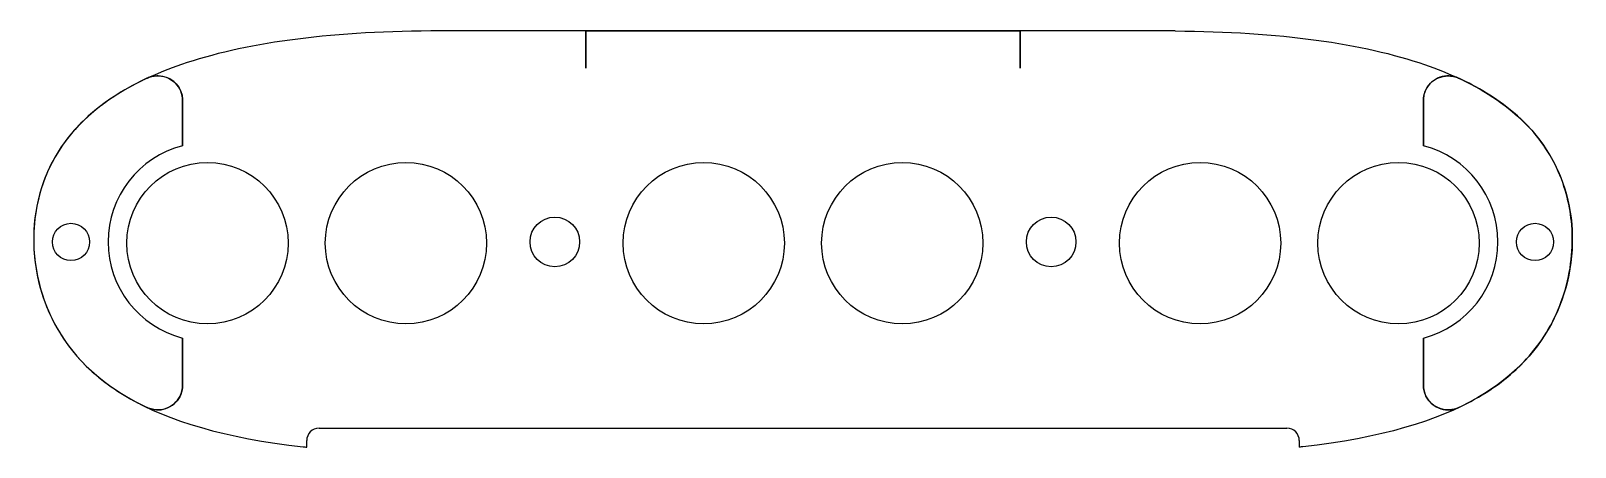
# Model space of a CAD drawing. Header units: millimetres. Extents: x -62 to 62, y -17 to 17.
import ezdxf

# ---------------------------------------------------------------- set-up
doc = ezdxf.new("R2010")
doc.units = ezdxf.units.MM
doc.layers.get('0').update_dxf_attribs({"linetype": 'CONTINUOUS'})

msp = doc.modelspace()

# ---------------------------------------------------------------- linework, layer by layer
for p, q in [((29.99, 17), (-29.99, 17)), ((-50, 7.75), (-50, 11.38)), ((-50, 11.38), (-50, 7.75)), ((50, 11.38), (50, 7.75)), ((50, 7.75), (50, 11.38)), ((-50, -11.53), (-50, -7.75)), ((-50, -7.75), (-50, -11.53)), ((50, -7.75), (50, -11.53)), ((50, -11.53), (50, -7.75)), ((-40, -16.53), (-40, -16)), ((-39, -15), (39, -15)), ((40, -16), (40, -16.53))]:
    msp.add_line(p, q)
for points in [[(-17.5, 17), (-17.5, 14)], [(17.5, 17), (-17.5, 17)], [(17.5, 14), (17.5, 17)]]:
    msp.add_lwpolyline(points, close=True)
for centre, radius in [((-48, -0.1), 6.5), ((-48, -0.1), 6.5), ((-32, -0.1), 6.5), ((-32, -0.1), 6.5), ((-8, -0.1), 6.5), ((-8, -0.1), 6.5), ((8, -0.1), 6.5), ((8, -0.1), 6.5), ((32, -0.1), 6.5), ((32, -0.1), 6.5), ((48, -0.1), 6.5), ((-59, 0), 1.5), ((-59, 0), 1.5), ((-20, 0), 2), ((-20, 0), 2), ((20, 0), 2), ((20, 0), 2), ((59, 0), 1.5), ((59, 0), 1.5)]:
    msp.add_circle(centre, radius)
for centre, radius, start, end in [((-48, 0), 8, 104.4775, 255.5225), ((-48, 0), 8, 104.4775, 255.5225), ((48, 0), 8, -75.5225, 75.5225), ((48, 0), 8, -75.5225, 75.5225), ((-39, -16), 1, 90, 180), ((39, -16), 1, 0, 90)]:
    msp.add_arc(centre, radius, start, end)
for points, knots in [([(-29.99, 17), (-38.41, 16.94), (-45.15, 15.99), (-50.1, 14.29), (-54.09, 12.92), (-56.88, 11.09), (-58.73, 8.99), (-60.58, 6.9), (-61.58, 4.5), (-61.9, 1.93), (-62.23, -0.78), (-61.78, -3.62), (-60.55, -6.13), (-59.34, -8.61), (-57.43, -10.78), (-54.38, -12.54), (-51.16, -14.41), (-46.58, -15.81), (-40.29, -16.5), (-40.19, -16.51), (-40.1, -16.52), (-40, -16.53)], [0.0000788, 0.0000788, 0.0000788, 0.0000788, 0.1780641, 0.1780641, 0.1780641, 0.3216837, 0.3216837, 0.3216837, 0.4649394, 0.4649394, 0.4649394, 0.6165771, 0.6165771, 0.6165771, 0.7659612, 0.7659612, 0.7659612, 0.9238489, 0.9238489, 0.9238489, 0.926263, 0.926263, 0.926263, 0.926263]), ([(29.99, 17), (38.41, 16.94), (45.15, 15.99), (50.1, 14.29), (54.09, 12.92), (56.88, 11.09), (58.73, 8.99), (60.58, 6.9), (61.58, 4.5), (61.9, 1.93), (62.23, -0.78), (61.78, -3.62), (60.55, -6.13), (59.34, -8.61), (57.43, -10.78), (54.38, -12.54), (51.16, -14.41), (46.58, -15.81), (40.29, -16.5), (40.19, -16.51), (40.1, -16.52), (40, -16.53)], [0.0000788, 0.0000788, 0.0000788, 0.0000788, 0.1780641, 0.1780641, 0.1780641, 0.3216837, 0.3216837, 0.3216837, 0.4649394, 0.4649394, 0.4649394, 0.6165771, 0.6165771, 0.6165771, 0.7659612, 0.7659612, 0.7659612, 0.9238489, 0.9238489, 0.9238489, 0.926263, 0.926263, 0.926263, 0.926263]), ([(-52.84, 13.19), (-55.41, 12), (-57.34, 10.57), (-58.73, 8.99), (-60.58, 6.9), (-61.58, 4.5), (-61.9, 1.93), (-62.23, -0.78), (-61.78, -3.62), (-60.55, -6.13), (-59.34, -8.61), (-57.43, -10.78), (-54.38, -12.54), (-53.9, -12.82), (-53.39, -13.09), (-52.86, -13.34)], [0.213604, 0.213604, 0.213604, 0.213604, 0.3216837, 0.3216837, 0.3216837, 0.4649394, 0.4649394, 0.4649394, 0.6165771, 0.6165771, 0.6165771, 0.7659612, 0.7659612, 0.7659612, 0.7893229, 0.7893229, 0.7893229, 0.7893229]), ([(-52.84, 13.19), (-53.67, 12.81), (-54.47, 12.38), (-56.99, 10.8), (-58.1, 9.72), (-59.93, 7.62), (-60.78, 6.16), (-61.89, 2.79), (-62.1, 0.93), (-61.84, -2.44), (-61.47, -4.31), (-59.61, -8), (-58.46, -9.45), (-55.71, -11.81), (-54.27, -12.67), (-52.86, -13.34)], [-3.402483, -3.402483, -3.402483, -3.402483, -3.242873, -3.242873, -2.876744, -2.876744, -2.29178, -2.29178, -1.66636, -1.66636, -1.140786, -1.140786, -0.691203, -0.691203, -0.284474, -0.284474, -0.284474, -0.284474]), ([(-52.84, 13.19), (-52.61, 13.3), (-52.35, 13.36), (-51.83, 13.39), (-51.57, 13.35), (-51.08, 13.17), (-50.85, 13.04), (-50.47, 12.69), (-50.31, 12.48), (-50.13, 12.11), (-50.08, 11.97), (-50.02, 11.68), (-50, 11.53), (-50, 11.38)], [0, 0, 0, 0, 0.0781289, 0.0781289, 0.1562578, 0.1562578, 0.2343867, 0.2343867, 0.3125156, 0.3125156, 0.3573618, 0.3573618, 0.4022081, 0.4022081, 0.4022081, 0.4022081]), ([(-50, 11.38), (-50, 11.64), (-50.05, 11.9), (-50.25, 12.38), (-50.39, 12.6), (-50.76, 12.97), (-50.98, 13.12), (-51.46, 13.32), (-51.71, 13.37), (-52.12, 13.38), (-52.27, 13.36), (-52.56, 13.3), (-52.71, 13.25), (-52.84, 13.19)], [0, 0, 0, 0, 0.0781289, 0.0781289, 0.1562578, 0.1562578, 0.2343867, 0.2343867, 0.3125156, 0.3125156, 0.3573618, 0.3573618, 0.4022081, 0.4022081, 0.4022081, 0.4022081]), ([(52.84, 13.19), (52.61, 13.3), (52.35, 13.36), (51.83, 13.39), (51.57, 13.35), (51.08, 13.17), (50.85, 13.04), (50.47, 12.69), (50.31, 12.48), (50.13, 12.11), (50.08, 11.97), (50.02, 11.68), (50, 11.53), (50, 11.38)], [0, 0, 0, 0, 0.0781289, 0.0781289, 0.1562578, 0.1562578, 0.2343867, 0.2343867, 0.3125156, 0.3125156, 0.3573618, 0.3573618, 0.4022081, 0.4022081, 0.4022081, 0.4022081]), ([(50, 11.38), (50, 11.64), (50.05, 11.9), (50.25, 12.38), (50.39, 12.6), (50.76, 12.97), (50.98, 13.12), (51.46, 13.32), (51.71, 13.37), (52.12, 13.38), (52.27, 13.36), (52.56, 13.3), (52.71, 13.25), (52.84, 13.19)], [0, 0, 0, 0, 0.0781289, 0.0781289, 0.1562578, 0.1562578, 0.2343867, 0.2343867, 0.3125156, 0.3125156, 0.3573618, 0.3573618, 0.4022081, 0.4022081, 0.4022081, 0.4022081]), ([(52.86, -13.34), (53.72, -12.93), (54.56, -12.46), (56.7, -11.05), (57.9, -9.99), (60.08, -7.27), (60.93, -5.59), (61.95, -2.02), (62.12, -0.15), (61.78, 3.05), (61.41, 4.66), (59.96, 7.52), (58.97, 8.98), (55.87, 11.61), (54.32, 12.5), (52.84, 13.19)], [-4.907885, -4.907885, -4.907885, -4.907885, -4.443465, -4.443465, -3.660357, -3.660357, -2.754919, -2.754919, -1.858189, -1.858189, -1.189586, -1.189586, -0.687159, -0.687159, -0.276781, -0.276781, -0.276781, -0.276781]), ([(52.84, 13.19), (55.41, 12), (57.34, 10.57), (58.73, 8.99), (60.58, 6.9), (61.58, 4.5), (61.9, 1.93), (62.23, -0.78), (61.78, -3.62), (60.55, -6.13), (59.34, -8.61), (57.43, -10.78), (54.38, -12.54), (53.9, -12.82), (53.39, -13.09), (52.86, -13.34)], [0.213604, 0.213604, 0.213604, 0.213604, 0.3216837, 0.3216837, 0.3216837, 0.4649394, 0.4649394, 0.4649394, 0.6165771, 0.6165771, 0.6165771, 0.7659612, 0.7659612, 0.7659612, 0.7893229, 0.7893229, 0.7893229, 0.7893229]), ([(-50, -11.53), (-50, -11.79), (-50.05, -12.05), (-50.25, -12.53), (-50.39, -12.75), (-50.76, -13.12), (-50.98, -13.27), (-51.46, -13.48), (-51.71, -13.53), (-52.13, -13.54), (-52.28, -13.52), (-52.58, -13.45), (-52.72, -13.41), (-52.86, -13.34)], [0, 0, 0, 0, 0.0781289, 0.0781289, 0.1562578, 0.1562578, 0.2343867, 0.2343867, 0.3125156, 0.3125156, 0.3582089, 0.3582089, 0.4039021, 0.4039021, 0.4039021, 0.4039021]), ([(-52.86, -13.34), (-52.62, -13.45), (-52.37, -13.52), (-51.85, -13.54), (-51.59, -13.51), (-51.1, -13.34), (-50.87, -13.2), (-50.48, -12.86), (-50.32, -12.65), (-50.14, -12.28), (-50.09, -12.13), (-50.02, -11.84), (-50, -11.69), (-50, -11.53)], [0, 0, 0, 0, 0.0781289, 0.0781289, 0.1562578, 0.1562578, 0.2343867, 0.2343867, 0.3125156, 0.3125156, 0.3582089, 0.3582089, 0.4039021, 0.4039021, 0.4039021, 0.4039021]), ([(52.86, -13.34), (52.62, -13.45), (52.37, -13.52), (51.85, -13.54), (51.59, -13.51), (51.1, -13.34), (50.87, -13.2), (50.48, -12.86), (50.32, -12.65), (50.14, -12.28), (50.09, -12.13), (50.02, -11.84), (50, -11.69), (50, -11.53)], [0, 0, 0, 0, 0.0781289, 0.0781289, 0.1562578, 0.1562578, 0.2343867, 0.2343867, 0.3125156, 0.3125156, 0.3582089, 0.3582089, 0.4039021, 0.4039021, 0.4039021, 0.4039021]), ([(50, -11.53), (50, -11.79), (50.05, -12.05), (50.25, -12.53), (50.39, -12.75), (50.76, -13.12), (50.98, -13.27), (51.46, -13.48), (51.71, -13.53), (52.13, -13.54), (52.28, -13.52), (52.58, -13.45), (52.72, -13.41), (52.86, -13.34)], [0, 0, 0, 0, 0.0781289, 0.0781289, 0.1562578, 0.1562578, 0.2343867, 0.2343867, 0.3125156, 0.3125156, 0.3582089, 0.3582089, 0.4039021, 0.4039021, 0.4039021, 0.4039021])]:
    msp.add_open_spline(points, degree=3, knots=knots)

doc.saveas('drawing.dxf')
